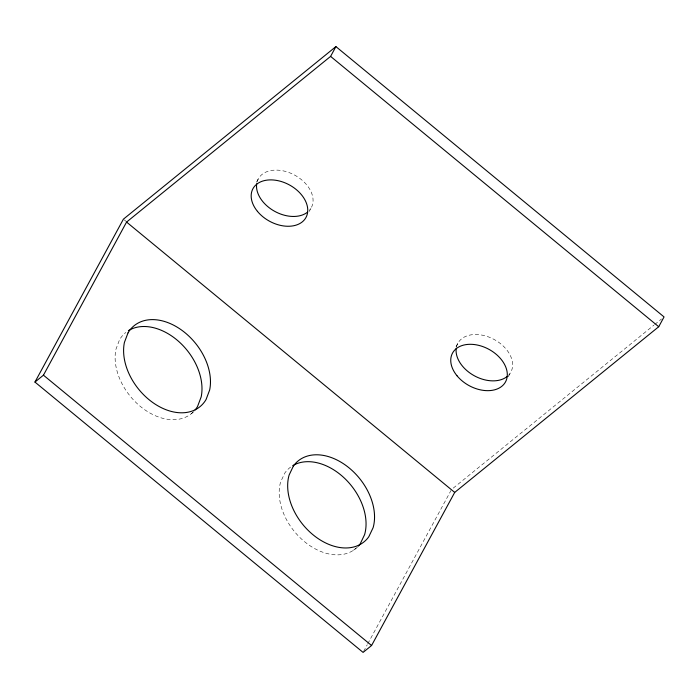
<?xml version="1.0" encoding="UTF-8"?>
<svg xmlns="http://www.w3.org/2000/svg" width="699" height="699" viewBox="0 0 699 699"><rect width="100%" height="100%" fill="white"/><g stroke="black" fill="none" stroke-linecap="round" stroke-linejoin="round"><path stroke-width="0.52" stroke-dasharray="3.5 2.62" d="M256.489 182.194L258.42 178.638M309.22 211.491L311.151 207.926M456.054 346.608L457.985 343.043M508.304 376.787L510.716 372.331M363.611 651.442L367.255 644.74M367.77 643.779L451.012 490.462M191.299 413.729L194.383 411.222M353.432 550.305L357.285 547.168M453.232 488.129L653.888 325.175M654.736 324.493L661.507 318.989M124.239 219.862L125.925 221.251M357.547 546.941A52.18 36.54 50.9 0 1 303.812 541.07A52.18 36.54 50.9 0 1 280.622 481.926L284.93 472.874A52.18 36.54 50.9 0 1 291.806 466.233M192.889 412.34A52.18 36.54 50.9 0 1 140.595 406.617A52.18 36.54 50.9 0 1 115.92 349.334L119.529 339.766A52.18 36.54 50.9 0 1 125.803 332.471M257.145 181.626A30.162 20.682 28.5 0 1 294.681 175.117A30.162 20.682 28.5 0 1 309.596 210.146M456.43 347.106A30.162 20.682 28.5 0 1 494.132 339.461A30.162 20.682 28.5 0 1 508.54 375.232"/><path stroke-width="1.05" d="M34.95 382.073L123.4 219.171L335.913 46.597L664.05 316.927L658.729 326.73L454.708 492.411L371.58 645.509L363.087 652.403L34.95 382.073L43.443 375.18L126.571 222.072L330.592 56.392L335.913 46.597M330.592 56.392L658.729 326.73M126.571 222.072L454.708 492.411M43.443 375.18L371.58 645.509M292.706 465.674A52.18 36.54 50.9 0 1 344.764 478.474A52.18 36.54 50.9 0 1 364.607 534.613L360.308 543.665A52.18 36.54 50.9 0 1 358.281 546.164M128.406 330.644A52.18 36.54 50.9 0 1 179.32 342.021A52.18 36.54 50.9 0 1 201.181 396.875L197.564 406.442A52.18 36.54 50.9 0 1 195.091 409.99M307.604 212.077A30.162 20.682 28.5 0 1 274.55 211.255A30.162 20.682 28.5 0 1 256.673 183.785M507.168 376.481A30.162 20.682 28.5 0 1 474.114 375.66A30.162 20.682 28.5 0 1 456.237 348.189M128.022 332.873L124.405 342.44A52.18 36.54 50.9 0 0 153.203 402.842A52.18 36.54 50.9 0 0 206.056 399.548L209.665 389.981A52.18 36.54 50.9 0 0 180.875 329.57A52.18 36.54 50.9 0 0 128.022 332.873M293.423 465.98L289.115 475.032A52.18 36.54 50.9 0 0 314.611 536.046A52.18 36.54 50.9 0 0 368.792 536.771L373.1 527.719A52.18 36.54 50.9 0 0 347.604 466.705A52.18 36.54 50.9 0 0 293.423 465.98M456.98 375.73A30.162 20.682 28.5 0 0 505.394 382.126A30.162 20.682 28.5 0 0 474.717 344.598A30.162 20.682 28.5 0 0 456.98 375.73M257.415 211.325A30.162 20.682 28.5 0 0 305.839 217.721A30.162 20.682 28.5 0 0 275.153 180.185A30.162 20.682 28.5 0 0 257.415 211.325"/></g></svg>
